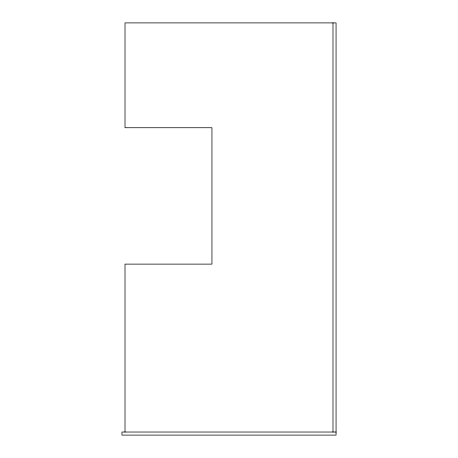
<?xml version="1.0" encoding="UTF-8"?>
<svg xmlns="http://www.w3.org/2000/svg" width="458" height="458" viewBox="0 0 458 458"><rect width="100%" height="100%" fill="white"/><g stroke="black" fill="none" stroke-linecap="round" stroke-linejoin="round"><path stroke-width="0.69" d="M336.058 432.031L121.942 432.031L121.942 435.1L336.058 435.1L336.058 22.9L125.011 22.9L125.011 127.742L211.951 127.742L211.951 264.117L125.011 264.117L125.011 432.031M332.989 22.9L332.989 432.031"/></g></svg>
